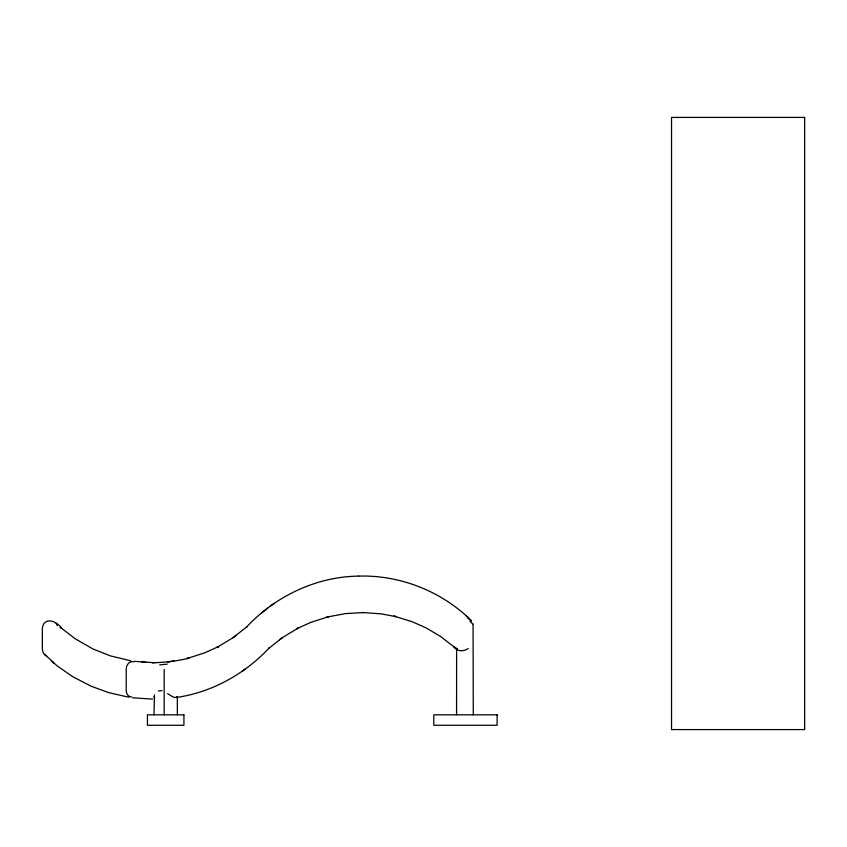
<?xml version="1.0" encoding="UTF-8"?>
<svg xmlns="http://www.w3.org/2000/svg" width="847" height="847" viewBox="0 0 847 847"><rect width="100%" height="100%" fill="white"/><g stroke="black" fill="none" stroke-linecap="round" stroke-linejoin="round"><path stroke-width="1.27" d="M154.027 714.826L154.461 694.836M177.192 696.509L176.6 697.24M177.182 696.594L175.763 697.536L173.286 697.113L167.59 693.598M152.513 662.629C158.357 663.01 178.918 661.094 188.775 658.119L186.943 658.564L204.847 652.793L218.558 646.568L216.885 647.436L233.031 637.706L246.953 626.727L246.445 627.182C275.243 596.299 316.175 576.659 358.63 576.108M261.744 612.932L267.62 608.146M298.747 627.743L282.612 637.473L268.679 648.453L269.187 647.987C244.582 674.117 211.623 692.581 175.88 697.526M270.648 605.87L273.719 603.678M233.031 637.706L236.101 635.515M279.531 639.665L282.612 637.473M241.914 671.502L244.984 669.31M468.243 648.484C463.849 651.618 457.221 651.946 454.077 646.78L455.485 648.029L440.578 636.489L425.988 627.818L412.171 621.74L394.141 616.171M217.372 647.182L218.558 646.568M363.628 612.54L345.375 613.62L326.868 617.061L328.7 616.616L310.785 622.386L297.085 628.612L298.271 627.998M297.085 628.612L298.186 628.04M167.547 662.089L168.744 661.74M328.022 616.785L328.7 616.616M186.943 658.564L188.659 658.14M170.258 661.56L173.995 661.062M167.187 664.143L159.681 664.863M158.325 690.961L162.084 690.644M131.687 696.912C127.823 697.272 125.822 692.751 126.214 689.447L126.214 669.098C126.065 665.35 129.517 660.374 133.72 661.92M362.516 612.54L381.129 613.853L395.973 616.627L394.194 616.182M358.556 576.108C400.123 574.869 441.806 591.322 471.324 620.618L467.883 618.405M155.297 662.619L152.333 662.64M168.595 661.74L169.993 661.74M152.502 699.103L132.619 697.78M153.127 662.64L134.504 661.327M142.01 662.132L145.779 662.396M130.766 660.776L110.586 655.949L93.043 649.014L75.055 638.691L60.148 627.151L61.556 628.4C57.183 620.862 43.578 616.224 42.35 628.463L42.35 649.363L43.25 653.005L57.045 665.795L72.524 676.562L90.936 686.134L108.649 692.613L128.882 697.229M47.263 656.616L44.319 654.562M51.265 660.946L54.123 663.402M465.786 615.483L468.582 618.014M454.077 646.78L456.872 649.31L456.597 648.4M469.969 621.338L472.7 623.943M56.029 623.265L57.405 625.647M470.159 619.602L471.207 621.158M154.588 698.5L154.027 696.53M457.041 649.469L456.618 648.22L456.575 714.826M473.06 623.943L473.282 714.826M177.362 696.71L177.362 714.826M164.17 669.522L164.17 714.826M804.65 117.415L671.523 117.415L671.523 729.585L804.65 729.585L804.65 117.415M183.926 714.826L147.42 714.826L147.42 725.276L183.926 725.276L183.926 714.826M497.125 714.826L433.802 714.826L433.802 725.276L497.125 725.276L497.125 714.826"/></g></svg>
